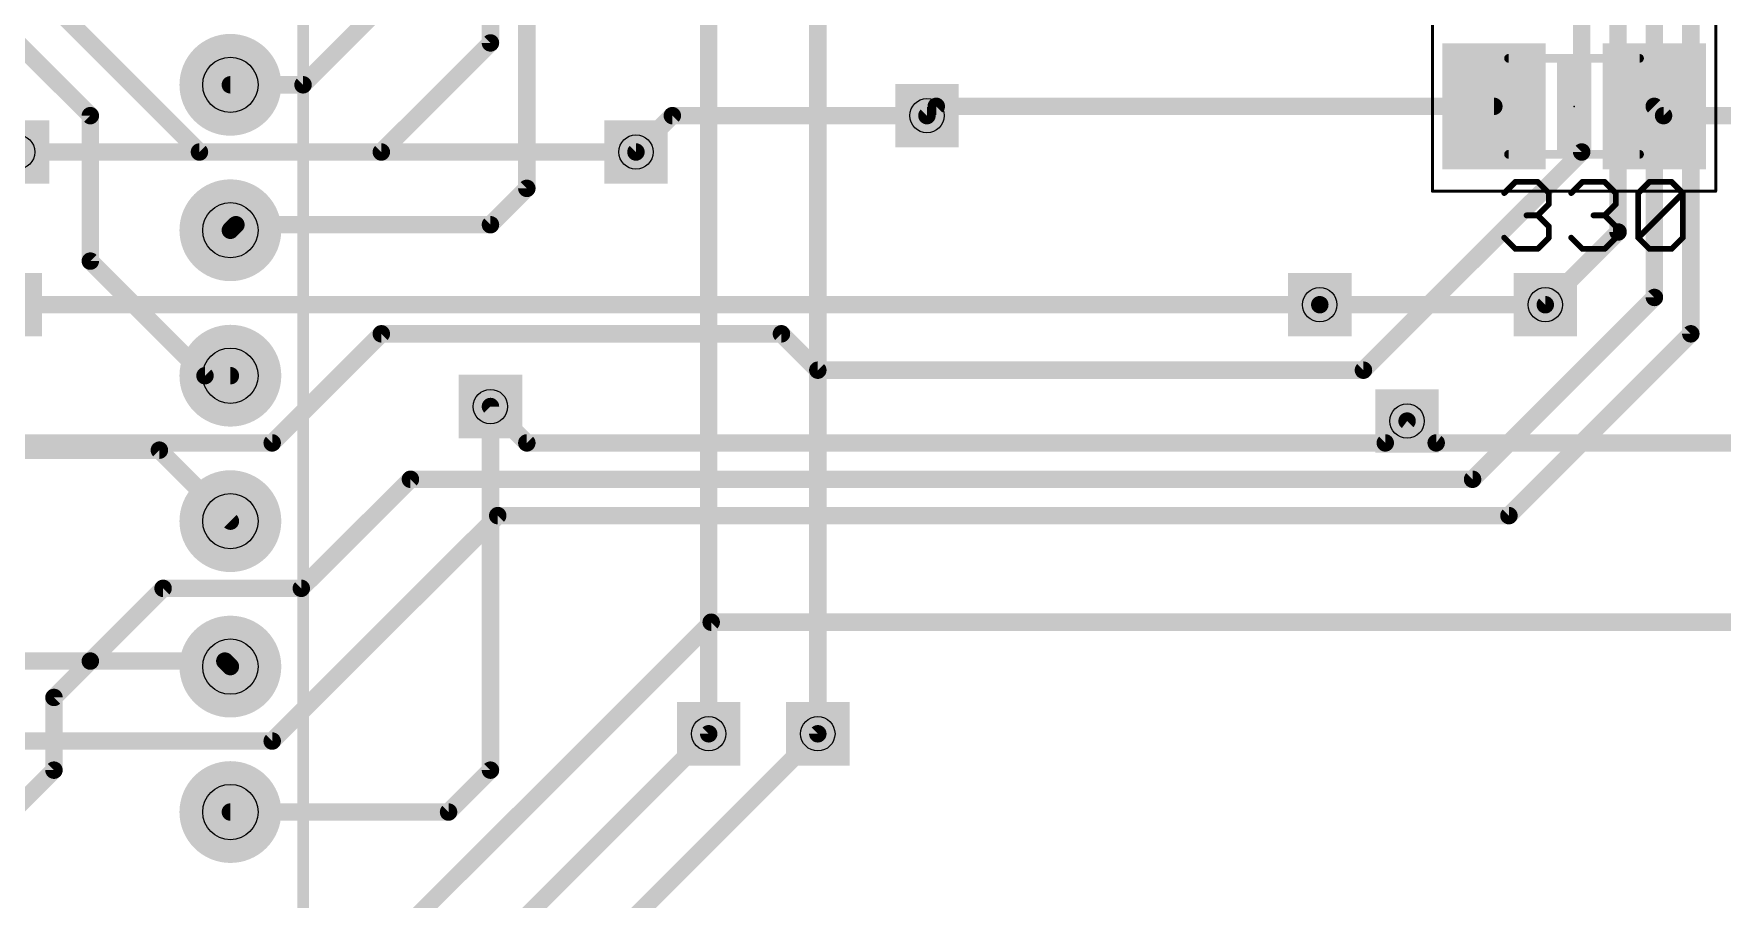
# Model space of a CAD drawing. Extents: x 4 to 288, y -28 to 191.
# Drawn here: x 140.62 to 170.09, y 48.55 to 63.66 of the extents above; entities that cross this region are included whole.
import ezdxf

# ---------------------------------------------------------------- set-up
doc = ezdxf.new("R2010")
doc.units = 0
doc.header["$MEASUREMENT"] = 0
doc.layers.get('0').update_dxf_attribs({"linetype": 'CONTINUOUS'})
for name, color, linetype in [('1', 22, 'CONTINUOUS'), ('16', 175, 'CONTINUOUS'), ('17', 82, 'CONTINUOUS'), ('18', 82, 'CONTINUOUS'), ('20', 7, 'CONTINUOUS'), ('21', 2, 'CONTINUOUS'), ('23', 7, 'CONTINUOUS'), ('27', 253, 'CONTINUOUS'), ('29', 253, 'CONTINUOUS'), ('30', 253, 'CONTINUOUS'), ('31', 253, 'CONTINUOUS'), ('35', 253, 'CONTINUOUS'), ('39', 22, 'CONTINUOUS'), ('44', 253, 'CONTINUOUS'), ('51', 253, 'CONTINUOUS')]:
    doc.layers.add(name, color=color, linetype=linetype)

# ---------------------------------------------------------------- blocks, each defined once
blk = doc.blocks.new('RECT')
blk.add_solid([(-0.5, -0.5), (0.5, -0.5), (-0.5, 0.5), (0.5, 0.5)])
blk = doc.blocks.new('ROUNDP')
at = {"const_width": 0.5}
blk.add_lwpolyline([(0, -0.25, 1), (0, 0.25, 1), (0, -0.25)], format="xyb", dxfattribs=at)
blk = doc.blocks.new('SQUAREV')
blk.add_solid([(-0.5, -0.5), (0.5, -0.5), (-0.5, 0.5), (0.5, 0.5)])

msp = doc.modelspace()

# ---------------------------------------------------------------- linework, layer by layer
at = {"layer": '1', "const_width": 0.3048}
for points in [[(152.4, 51.435), (152.4, 70.485)], [(154.305, 51.435), (154.305, 68.58)], [(143.51, 61.595), (140.97, 64.135)], [(141.605, 62.23), (140.335, 63.5)], [(156.3726, 62.3926), (156.21, 62.23)], [(166.1067, 62.3926), (156.3726, 62.3926)], [(169.0692, 62.23), (168.9067, 62.3926)], [(141.605, 59.69), (141.605, 62.23)], [(169.0692, 62.23), (175.895, 62.23)], [(151.13, 61.595), (143.51, 61.595)], [(143.6065, 57.6885), (141.605, 59.69)], [(163.068, 58.928), (167.005, 58.928)], [(144.0498, 57.6885), (143.6065, 57.6885)], [(148.59, 57.15), (148.59, 50.8)], [(165.1, 56.515), (164.592, 56.896)], [(173.609, 56.515), (165.1, 56.515)], [(127.127, 56.388), (142.8102, 56.388)], [(142.8102, 56.388), (144.0498, 55.1485)], [(140.97, 52.07), (141.605, 52.705)], [(141.605, 52.705), (143.9532, 52.705)], [(143.9532, 52.705), (144.0498, 52.6085)], [(140.97, 50.8), (140.97, 52.07)], [(140.335, 50.165), (140.97, 50.8)], [(148.59, 50.8), (147.8585, 50.0685)], [(147.8585, 50.0685), (144.0498, 50.0685)]]:
    msp.add_lwpolyline(points, dxfattribs=at)
at = {"layer": '1', "const_width": 0.1524}
for points in [[(156.3726, 62.4688, 1), (156.3726, 62.3164)], [(156.4264, 62.3387, 1), (156.3187, 62.4464)], [(166.1067, 62.3164, 1), (166.1067, 62.4688)], [(168.9605, 62.4464, 1), (168.8528, 62.3387)], [(141.6812, 62.23, 1), (141.5288, 62.23)], [(141.5511, 62.1761, 1), (141.6589, 62.2839)], [(156.1561, 62.2839, 1), (156.2639, 62.1761)], [(169.0692, 62.3062, 1), (169.0692, 62.1538)], [(169.0153, 62.1761, 1), (169.1231, 62.2839)], [(143.51, 61.6712, 1), (143.51, 61.5188)], [(143.4561, 61.5411, 1), (143.5639, 61.6489)], [(151.13, 61.5188, 1), (151.13, 61.6712)], [(141.6589, 59.7439, 1), (141.5511, 59.6361)], [(141.5288, 59.69, 1), (141.6812, 59.69)], [(163.068, 59.0042, 1), (163.068, 58.8518)], [(167.005, 58.8518, 1), (167.005, 59.0042)], [(143.6065, 57.7647, 1), (143.6065, 57.6123)], [(143.5526, 57.6346, 1), (143.6604, 57.7424)], [(144.0498, 57.6123, 1), (144.0498, 57.7647)], [(148.6662, 57.15, 1), (148.5138, 57.15)], [(164.6377, 56.957, 1), (164.5463, 56.835)], [(165.1, 56.5912, 1), (165.1, 56.4388)], [(165.0543, 56.454, 1), (165.1457, 56.576)], [(142.8641, 56.4419, 1), (142.7563, 56.3341)], [(142.8102, 56.3118, 1), (142.8102, 56.4642)], [(143.9959, 55.0946, 1), (144.1036, 55.2024)], [(141.605, 52.7812, 1), (141.605, 52.6288)], [(141.6589, 52.6511, 1), (141.5511, 52.7589)], [(144.0071, 52.7589, 1), (143.8993, 52.6511)], [(143.9532, 52.6288, 1), (143.9532, 52.7812)], [(143.9959, 52.5546, 1), (144.1036, 52.6624)], [(141.0462, 52.07, 1), (140.8938, 52.07)], [(140.9161, 52.1239, 1), (141.0239, 52.0161)], [(152.3238, 51.435, 1), (152.4762, 51.435)], [(154.2288, 51.435, 1), (154.3812, 51.435)], [(140.8938, 50.8, 1), (141.0462, 50.8)], [(141.0239, 50.7461, 1), (140.9161, 50.8539)], [(148.5138, 50.8, 1), (148.6662, 50.8)], [(148.6439, 50.7461, 1), (148.5361, 50.8539)], [(144.0498, 50.1447, 1), (144.0498, 49.9923)], [(147.8046, 50.1224, 1), (147.9124, 50.0146)], [(147.8585, 49.9923, 1), (147.8585, 50.1447)]]:
    msp.add_lwpolyline(points, format="xyb", dxfattribs=at)
at = {"layer": '16', "const_width": 0.3048}
for points in [[(167.64, 61.595), (167.64, 103.3733)], [(168.275, 102.87), (168.275, 60.198)], [(168.91, 102.235), (168.91, 59.055)], [(169.545, 86.995), (169.545, 58.42)], [(149.225, 79.375), (149.225, 60.96)], [(148.59, 78.74), (148.59, 63.5)], [(145.3185, 62.7685), (147.955, 65.405)], [(148.59, 63.5), (146.685, 61.595)], [(144.0498, 62.7685), (145.3185, 62.7685)], [(151.765, 62.23), (151.13, 61.595)], [(156.21, 62.23), (151.765, 62.23)], [(146.685, 61.595), (140.335, 61.595)], [(167.64, 61.595), (163.83, 57.785)], [(149.225, 60.96), (148.59, 60.325)], [(144.1463, 60.325), (144.0498, 60.2285)], [(148.59, 60.325), (144.1463, 60.325)], [(167.005, 58.928), (168.275, 60.198)], [(163.068, 58.928), (140.208, 58.928)], [(168.91, 59.055), (165.735, 55.88)], [(146.685, 58.42), (144.78, 56.515)], [(153.67, 58.42), (146.685, 58.42)], [(154.305, 57.785), (153.67, 58.42)], [(169.545, 58.42), (166.37, 55.245)], [(163.83, 57.785), (154.305, 57.785)], [(149.225, 56.515), (148.59, 57.15)], [(164.211, 56.515), (164.592, 56.896)], [(139.7, 56.515), (144.78, 56.515)], [(149.225, 56.515), (164.211, 56.515)], [(147.193, 55.88), (145.288, 53.975)], [(165.735, 55.88), (147.193, 55.88)], [(144.78, 51.308), (148.717, 55.245)], [(148.717, 55.245), (166.37, 55.245)], [(141.605, 52.705), (142.875, 53.975)], [(145.288, 53.975), (142.875, 53.975)], [(152.4436, 53.3836), (145.415, 46.355)], [(210.628, 53.3836), (152.4436, 53.3836)], [(137.795, 52.705), (141.605, 52.705)], [(147.32, 46.355), (152.4, 51.435)], [(147.955, 45.085), (154.305, 51.435)], [(139.7, 51.308), (144.78, 51.308)]]:
    msp.add_lwpolyline(points, dxfattribs=at)
at = {"layer": '16', "const_width": 0.1524}
for points in [[(148.5138, 63.5, 1), (148.6662, 63.5)], [(148.6439, 63.4461, 1), (148.5361, 63.5539)], [(144.0498, 62.8447, 1), (144.0498, 62.6923)], [(145.2646, 62.8224, 1), (145.3724, 62.7146)], [(145.3185, 62.6923, 1), (145.3185, 62.8447)], [(151.765, 62.3062, 1), (151.765, 62.1538)], [(151.8189, 62.1761, 1), (151.7111, 62.2839)], [(156.21, 62.1538, 1), (156.21, 62.3062)], [(146.6311, 61.6489, 1), (146.7389, 61.5411)], [(146.685, 61.5188, 1), (146.685, 61.6712)], [(151.0761, 61.6489, 1), (151.1839, 61.5411)], [(167.5638, 61.595, 1), (167.7162, 61.595)], [(167.6939, 61.5411, 1), (167.5861, 61.6489)], [(149.1488, 60.96, 1), (149.3012, 60.96)], [(149.2789, 60.9061, 1), (149.1711, 61.0139)], [(144.1463, 60.4012, 1), (144.1463, 60.2488)], [(144.2002, 60.2711, 1), (144.0924, 60.3789)], [(148.5361, 60.3789, 1), (148.6439, 60.2711)], [(148.59, 60.2488, 1), (148.59, 60.4012)], [(143.9959, 60.2824, 1), (144.1036, 60.1746)], [(168.1988, 60.198, 1), (168.3512, 60.198)], [(168.3289, 60.1441, 1), (168.2211, 60.2519)], [(163.068, 58.8518, 1), (163.068, 59.0042)], [(166.9511, 58.9819, 1), (167.0589, 58.8741)], [(168.8338, 59.055, 1), (168.9862, 59.055)], [(168.9639, 59.0011, 1), (168.8561, 59.1089)], [(146.685, 58.4962, 1), (146.685, 58.3438)], [(146.7389, 58.3661, 1), (146.6311, 58.4739)], [(153.7239, 58.4739, 1), (153.6161, 58.3661)], [(153.67, 58.3438, 1), (153.67, 58.4962)], [(169.4688, 58.42, 1), (169.6212, 58.42)], [(169.5989, 58.3661, 1), (169.4911, 58.4739)], [(154.305, 57.8612, 1), (154.305, 57.7088)], [(154.2511, 57.7311, 1), (154.3589, 57.8389)], [(163.7761, 57.8389, 1), (163.8839, 57.7311)], [(163.83, 57.7088, 1), (163.83, 57.8612)], [(148.6439, 57.2039, 1), (148.5361, 57.0961)], [(164.6459, 56.8421, 1), (164.5381, 56.9499)], [(144.7261, 56.5689, 1), (144.8339, 56.4611)], [(144.78, 56.4388, 1), (144.78, 56.5912)], [(149.225, 56.5912, 1), (149.225, 56.4388)], [(149.1711, 56.4611, 1), (149.2789, 56.5689)], [(164.1571, 56.5689, 1), (164.2649, 56.4611)], [(164.211, 56.4388, 1), (164.211, 56.5912)], [(147.193, 55.9562, 1), (147.193, 55.8038)], [(147.2469, 55.8261, 1), (147.1391, 55.9339)], [(165.6811, 55.9339, 1), (165.7889, 55.8261)], [(165.735, 55.8038, 1), (165.735, 55.9562)], [(148.717, 55.3212, 1), (148.717, 55.1688)], [(148.7709, 55.1911, 1), (148.6631, 55.2989)], [(166.3161, 55.2989, 1), (166.4239, 55.1911)], [(166.37, 55.1688, 1), (166.37, 55.3212)], [(142.875, 54.0512, 1), (142.875, 53.8988)], [(142.9289, 53.9211, 1), (142.8211, 54.0289)], [(145.2341, 54.0289, 1), (145.3419, 53.9211)], [(145.288, 53.8988, 1), (145.288, 54.0512)], [(152.4436, 53.4598, 1), (152.4436, 53.3074)], [(152.4975, 53.3297, 1), (152.3897, 53.4375)], [(141.5511, 52.7589, 1), (141.6589, 52.6511)], [(141.605, 52.6288, 1), (141.605, 52.7812)], [(152.4539, 51.3811, 1), (152.3461, 51.4889)], [(154.3589, 51.3811, 1), (154.2511, 51.4889)], [(144.7261, 51.3619, 1), (144.8339, 51.2541)], [(144.78, 51.2318, 1), (144.78, 51.3842)]]:
    msp.add_lwpolyline(points, format="xyb", dxfattribs=at)
at = {"layer": '20', "const_width": 0.0254}
msp.add_lwpolyline([(71.1264, 186.0347, 2.9429), (202.1142, 186.0347)], format="xyb", dxfattribs=at)
at = {"layer": '21', "const_width": 0.2032}
msp.add_lwpolyline([(145.3197, 79.2785), (145.3197, 43.7185)], dxfattribs=at)
at = {"layer": '23'}
msp.add_point((167.5067, 62.3926), dxfattribs=at)
at = {"layer": '27', "const_width": 0.1016}
for points in [[(166.2875, 60.8779), (166.4823, 61.0728)], [(166.4823, 61.0728), (166.8721, 61.0728)], [(166.8721, 61.0728), (167.067, 60.8779)], [(167.4568, 60.8779), (167.6517, 61.0728)], [(167.6517, 61.0728), (168.0415, 61.0728)], [(168.0415, 61.0728), (168.2364, 60.8779)], [(168.6262, 60.8779), (168.8211, 61.0728)], [(168.8211, 61.0728), (169.2109, 61.0728)], [(169.2109, 61.0728), (169.4058, 60.8779)], [(167.067, 60.683), (166.8721, 60.4881)], [(167.067, 60.8779), (167.067, 60.683)], [(168.2364, 60.683), (168.0415, 60.4881)], [(168.2364, 60.8779), (168.2364, 60.683)], [(168.6262, 60.0983), (168.6262, 60.8779)], [(168.6262, 60.0983), (169.4058, 60.8779)], [(169.4058, 60.8779), (169.4058, 60.0983)], [(166.8721, 60.4881), (166.6772, 60.4881)], [(166.8721, 60.4881), (167.067, 60.2932)], [(168.0415, 60.4881), (167.8466, 60.4881)], [(168.0415, 60.4881), (168.2364, 60.2932)], [(166.4823, 59.9034), (166.2875, 60.0983)], [(167.067, 60.0983), (166.8721, 59.9034)], [(167.067, 60.2932), (167.067, 60.0983)], [(167.6517, 59.9034), (167.4568, 60.0983)], [(168.2364, 60.0983), (168.0415, 59.9034)], [(168.2364, 60.2932), (168.2364, 60.0983)], [(168.8211, 59.9034), (168.6262, 60.0983)], [(169.4058, 60.0983), (169.2109, 59.9034)], [(166.8721, 59.9034), (166.4823, 59.9034)], [(168.0415, 59.9034), (167.6517, 59.9034)], [(169.2109, 59.9034), (168.8211, 59.9034)]]:
    msp.add_lwpolyline(points, dxfattribs=at)
at = {"layer": '27', "const_width": 0.0508}
for points in [[(166.4823, 61.0982, 1), (166.4823, 61.0474)], [(166.5003, 61.0548, 1), (166.4644, 61.0907)], [(166.8901, 61.0907, 1), (166.8542, 61.0548)], [(166.8721, 61.0474, 1), (166.8721, 61.0982)], [(167.6517, 61.0982, 1), (167.6517, 61.0474)], [(167.6697, 61.0548, 1), (167.6338, 61.0907)], [(168.0595, 61.0907, 1), (168.0236, 61.0548)], [(168.0415, 61.0474, 1), (168.0415, 61.0982)], [(168.8211, 61.0982, 1), (168.8211, 61.0474)], [(168.8391, 61.0548, 1), (168.8032, 61.0907)], [(169.2289, 61.0907, 1), (169.193, 61.0548)], [(169.2109, 61.0474, 1), (169.2109, 61.0982)], [(166.2695, 60.8958, 1), (166.3054, 60.8599)], [(167.0924, 60.8779, 1), (167.0416, 60.8779)], [(167.0491, 60.8599, 1), (167.085, 60.8958)], [(167.085, 60.665, 1), (167.0491, 60.7009)], [(167.4389, 60.8958, 1), (167.4748, 60.8599)], [(168.2618, 60.8779, 1), (168.211, 60.8779)], [(168.2185, 60.8599, 1), (168.2544, 60.8958)], [(168.2544, 60.665, 1), (168.2185, 60.7009)], [(168.6516, 60.8779, 1), (168.6008, 60.8779)], [(168.6083, 60.8958, 1), (168.6442, 60.8599)], [(169.4312, 60.8779, 1), (169.3804, 60.8779)], [(169.4238, 60.8599, 1), (169.3879, 60.8958)], [(169.3879, 60.8599, 1), (169.4238, 60.8958)], [(166.6772, 60.5135, 1), (166.6772, 60.4627)], [(166.8901, 60.506, 1), (166.8542, 60.4701)], [(166.8542, 60.506, 1), (166.8901, 60.4701)], [(166.8721, 60.4627, 1), (166.8721, 60.5135)], [(167.0416, 60.683, 1), (167.0924, 60.683)], [(167.8466, 60.5135, 1), (167.8466, 60.4627)], [(168.0595, 60.506, 1), (168.0236, 60.4701)], [(168.0236, 60.506, 1), (168.0595, 60.4701)], [(168.0415, 60.4627, 1), (168.0415, 60.5135)], [(168.211, 60.683, 1), (168.2618, 60.683)], [(166.3054, 60.1162, 1), (166.2695, 60.0803)], [(167.0924, 60.2932, 1), (167.0416, 60.2932)], [(167.0491, 60.2752, 1), (167.085, 60.3111)], [(167.085, 60.0803, 1), (167.0491, 60.1162)], [(167.4748, 60.1162, 1), (167.4389, 60.0803)], [(168.2618, 60.2932, 1), (168.211, 60.2932)], [(168.2185, 60.2752, 1), (168.2544, 60.3111)], [(168.2544, 60.0803, 1), (168.2185, 60.1162)], [(168.6442, 60.1162, 1), (168.6083, 60.0803)], [(168.6083, 60.1162, 1), (168.6442, 60.0803)], [(169.4238, 60.0803, 1), (169.3879, 60.1162)], [(166.4823, 59.9288, 1), (166.4823, 59.878)], [(166.4644, 59.8854, 1), (166.5003, 59.9213)], [(166.8542, 59.9213, 1), (166.8901, 59.8854)], [(166.8721, 59.878, 1), (166.8721, 59.9288)], [(167.0416, 60.0983, 1), (167.0924, 60.0983)], [(167.6517, 59.9288, 1), (167.6517, 59.878)], [(167.6338, 59.8854, 1), (167.6697, 59.9213)], [(168.0236, 59.9213, 1), (168.0595, 59.8854)], [(168.0415, 59.878, 1), (168.0415, 59.9288)], [(168.211, 60.0983, 1), (168.2618, 60.0983)], [(168.6008, 60.0983, 1), (168.6516, 60.0983)], [(168.8211, 59.9288, 1), (168.8211, 59.878)], [(168.8032, 59.8854, 1), (168.8391, 59.9213)], [(169.193, 59.9213, 1), (169.2289, 59.8854)], [(169.2109, 59.878, 1), (169.2109, 59.9288)], [(169.3804, 60.0983, 1), (169.4312, 60.0983)]]:
    msp.add_lwpolyline(points, format="xyb", dxfattribs=at)
at = {"layer": '39', "const_width": 0.0508}
for points in [[(165.0336, 60.9096), (165.0336, 63.8756)], [(169.9797, 63.8756), (169.9797, 60.9096)], [(169.9797, 60.9096), (165.0336, 60.9096)]]:
    msp.add_lwpolyline(points, dxfattribs=at)
at = {"layer": '39', "const_width": 0.0254}
for points in [[(165.0336, 60.9223, 1), (165.0336, 60.8969)], [(165.0209, 60.9096, 1), (165.0463, 60.9096)], [(169.967, 60.9096, 1), (169.9924, 60.9096)], [(169.9797, 60.8969, 1), (169.9797, 60.9223)]]:
    msp.add_lwpolyline(points, format="xyb", dxfattribs=at)
at = {"layer": '44'}
for centre, radius in [((144.0498, 62.7685), 0.4826), ((156.21, 62.23), 0.3), ((140.335, 61.595), 0.3), ((151.13, 61.595), 0.3), ((144.0498, 60.2285), 0.4826), ((163.068, 58.928), 0.3), ((167.005, 58.928), 0.3), ((144.0498, 57.6885), 0.4826), ((148.59, 57.15), 0.3), ((164.592, 56.896), 0.3), ((144.0498, 55.1485), 0.4826), ((144.0498, 52.6085), 0.4826), ((152.4, 51.435), 0.3), ((154.305, 51.435), 0.3), ((144.0498, 50.0685), 0.4826)]:
    msp.add_circle(centre, radius, dxfattribs=at)
at = {"layer": '51'}
for points, const_width in [([(145.3197, 79.2785), (145.3197, 43.7185)], 0.127), ([(168.6497, 63.2308), (166.3637, 63.2308)], 0.1524), ([(168.6497, 61.5544), (166.3637, 61.5544)], 0.1524)]:
    msp.add_lwpolyline(points, dxfattribs=dict(at, const_width=const_width))
at = {"layer": '51', "const_width": 0.0762}
for points in [[(166.3637, 63.2689, 1), (166.3637, 63.1927)], [(168.6497, 63.1927, 1), (168.6497, 63.2689)], [(166.3637, 61.5925, 1), (166.3637, 61.5163)], [(168.6497, 61.5163, 1), (168.6497, 61.5925)]]:
    msp.add_lwpolyline(points, format="xyb", dxfattribs=at)

# ---------------------------------------------------------------- block references
at = {"layer": '1', "xscale": 1.6, "yscale": 2}
for p in [(166.1067, 62.3926), (168.9067, 62.3926)]:
    msp.add_blockref('RECT', p, dxfattribs=at)
at = {"layer": '17', "xscale": 1.5748, "yscale": 1.5748, "rotation": 180}
for p in [(144.0498, 62.7685), (144.0498, 62.7685), (144.0498, 60.2285), (144.0498, 60.2285), (144.0498, 57.6885), (144.0498, 57.6885), (144.0498, 55.1485), (144.0498, 55.1485), (144.0498, 52.6085), (144.0498, 52.6085), (144.0498, 50.0685), (144.0498, 50.0685)]:
    msp.add_blockref('ROUNDP', p, dxfattribs=at)
at = {"layer": '18', "xscale": 1.108, "yscale": 1.108}
for p in [(156.21, 62.23), (156.21, 62.23), (140.335, 61.595), (140.335, 61.595), (151.13, 61.595), (151.13, 61.595), (140.208, 58.928), (140.208, 58.928), (163.068, 58.928), (163.068, 58.928), (167.005, 58.928), (167.005, 58.928), (148.59, 57.15), (148.59, 57.15), (164.592, 56.896), (164.592, 56.896), (152.4, 51.435), (152.4, 51.435), (154.305, 51.435), (154.305, 51.435)]:
    msp.add_blockref('SQUAREV', p, dxfattribs=at)
at = {"layer": '29', "xscale": 1.778, "yscale": 1.778, "rotation": 180}
for p in [(144.0498, 62.7685), (144.0498, 60.2285), (144.0498, 57.6885), (144.0498, 55.1485), (144.0498, 52.6085), (144.0498, 50.0685)]:
    msp.add_blockref('ROUNDP', p, dxfattribs=at)
at = {"layer": '29', "xscale": 1.8032, "yscale": 2.2032}
for p in [(166.1067, 62.3926), (168.9067, 62.3926)]:
    msp.add_blockref('RECT', p, dxfattribs=at)
at = {"layer": '30', "xscale": 1.778, "yscale": 1.778, "rotation": 180}
for p in [(144.0498, 62.7685), (144.0498, 60.2285), (144.0498, 57.6885), (144.0498, 55.1485), (144.0498, 52.6085), (144.0498, 50.0685)]:
    msp.add_blockref('ROUNDP', p, dxfattribs=at)
at = {"layer": '31', "xscale": 1.6, "yscale": 2}
for p in [(166.1067, 62.3926), (168.9067, 62.3926)]:
    msp.add_blockref('RECT', p, dxfattribs=at)
at = {"layer": '35', "xscale": 0.6, "yscale": 1.6002}
msp.add_blockref('RECT', (167.5067, 62.3926), dxfattribs=at)
at = {"layer": '51', "xscale": 0.5842, "yscale": 1.8288}
for p in [(166.097, 62.3926), (168.9163, 62.3926)]:
    msp.add_blockref('RECT', p, dxfattribs=at)

doc.saveas('drawing.dxf')
